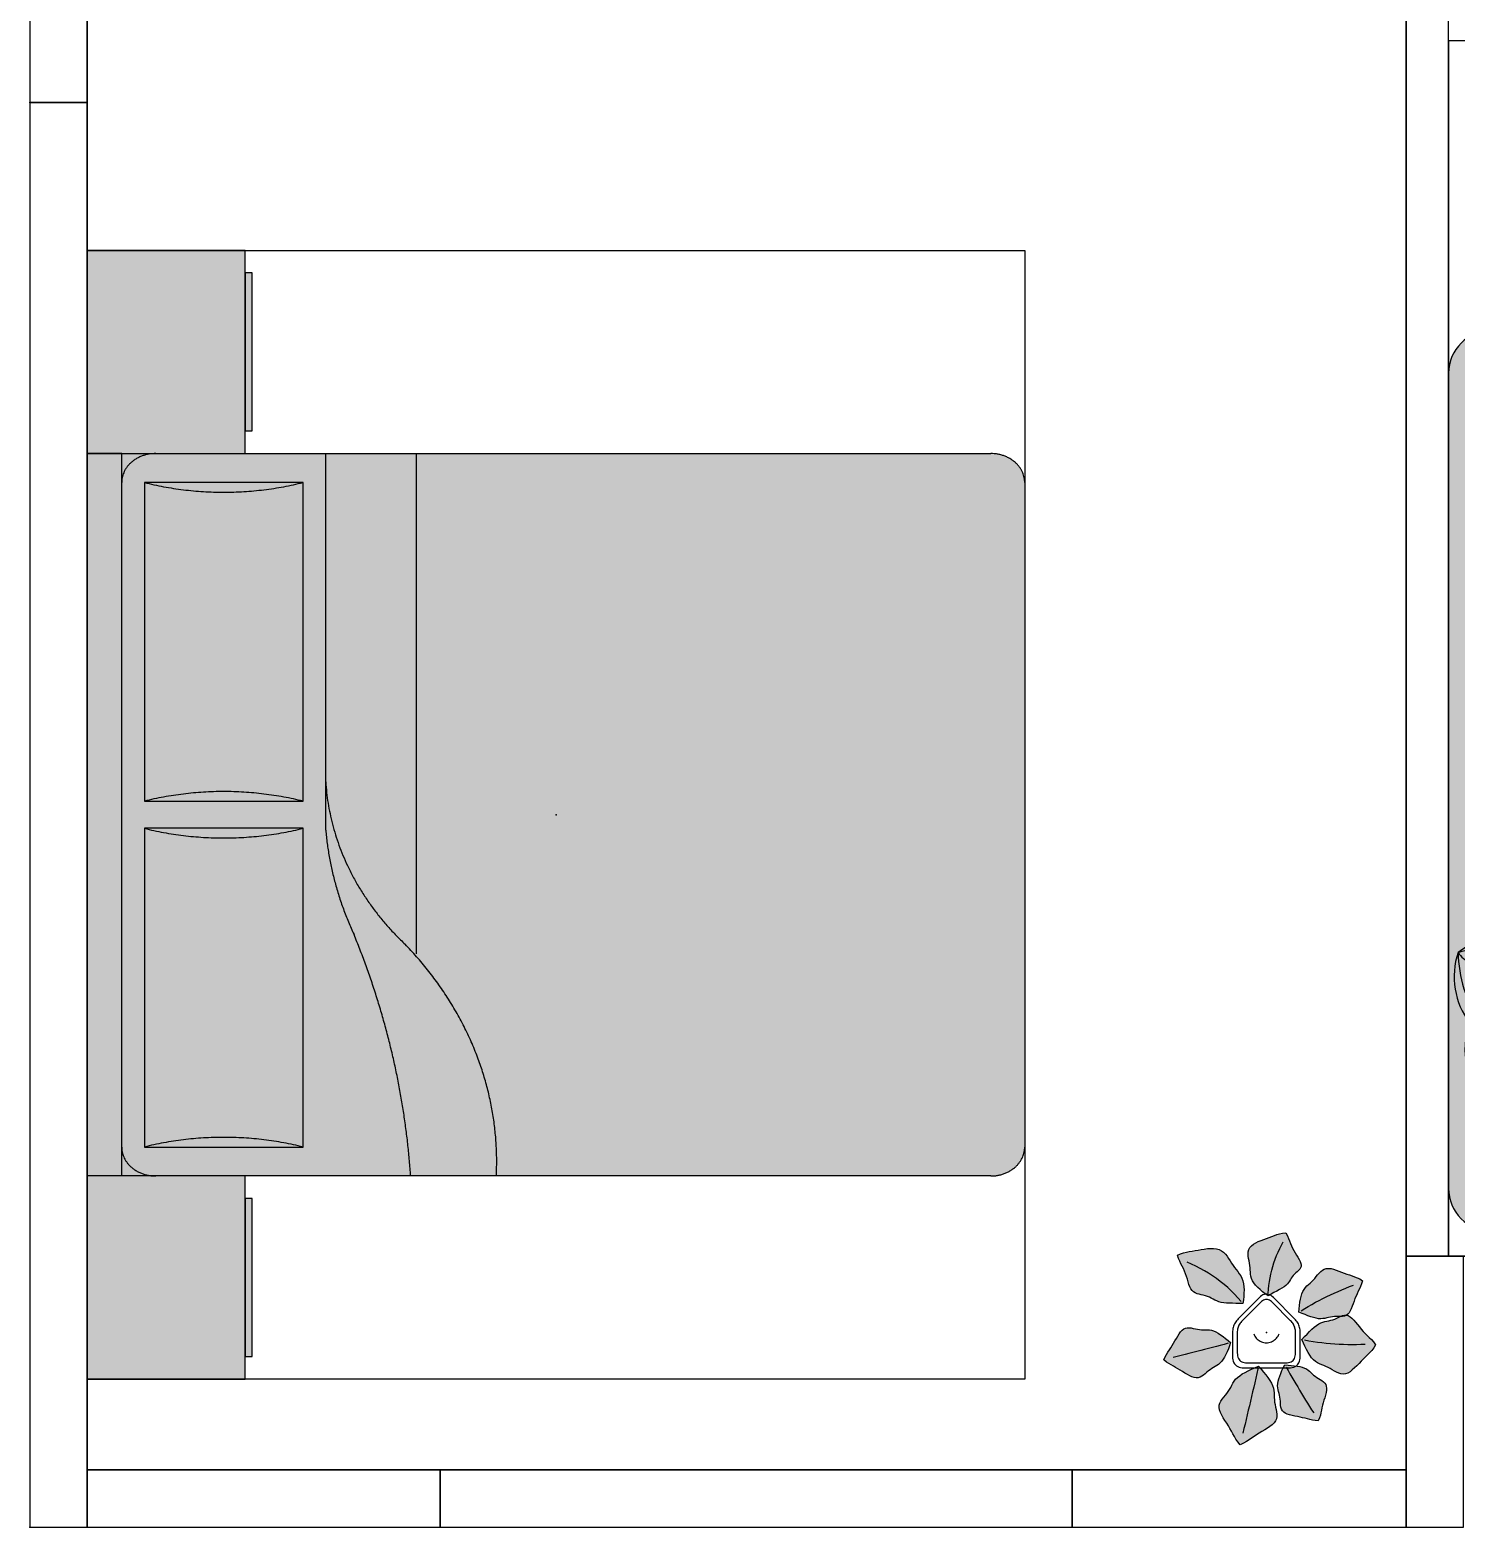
# Model space of a CAD drawing. Header units: millimetres. Extents: x 0 to 12300, y -456 to 6493.
# Drawn here: x 0 to 3159, y 0 to 3316 of the extents above; entities that cross this region are included whole.
import ezdxf

# ---------------------------------------------------------------- set-up
doc = ezdxf.new("R2010")
doc.units = ezdxf.units.MM
for name, color, linetype, true_color in [('EH-PLANT-FILL', 9, 'Continuous', 0xa6e6bd), ('EH-PLANT-LEAVES', 103, 'Continuous', 0x4dcc7a), ('EH-PLANT-POT', 118, 'Continuous', 0x003b2b), ('EH-PLANT-STEMS', 37, 'Continuous', 0x8c5e36), ('Furniture', 37, 'Continuous', 0x75664f), ('FurnitureRefRec', 254, 'Continuous', 0xd5d5d5), ('PT Top Left', 52, 'Continuous', 0xcdcd00), ('PT Top Left Furniture', 211, 'Continuous', 0xff7fff), ('PT Top Right Furniture', 200, 'Continuous', 0xbf3fff), ('Walls', 1, 'Continuous', 0xff0000)]:
    doc.layers.add(name, color=color, linetype=linetype, true_color=true_color)
for name, color, linetype in [('Furniture Stretch', 7, 'Continuous'), ('Rooms$Bed Room', 7, 'Continuous'), ('Rooms$Living Room', 7, 'Continuous'), ('Windows', 7, 'Continuous')]:
    doc.layers.add(name, color=color, linetype=linetype)

# ---------------------------------------------------------------- blocks, each defined once
blk = doc.blocks.new('EH_PLANT_BROADLEAF')
at = {"layer": 'EH-PLANT-FILL'}
for points in [[(3.559, 81.43), (-2.852, 85.895), (-8.628, 90.481), (-14.147, 95.199), (-19.286, 100.028), (-23.863, 104.935), (-27.715, 109.88), (-30.737, 114.822), (-32.915, 119.729), (-34.326, 124.584), (-35.134, 129.388), (-35.556, 134.16), (-35.826, 138.934), (-36.152, 143.752), (-36.675, 148.65), (-37.448, 153.65), (-38.413, 158.75), (-39.418, 163.918), (-40.236, 169.093), (-40.602, 174.192), (-40.256, 179.117), (-38.989, 183.773), (-36.674, 188.079), (-33.287, 191.987), (-28.912, 195.48), (-23.72, 198.584), (-17.945, 201.356), (-11.842, 203.875), (-5.647, 206.227), (0.463, 208.485), (6.388, 210.697), (12.124, 212.874), (17.75, 214.986), (23.41, 216.964), (29.297, 218.706), (35.644, 220.077), (43.057, 220.72), (46.606, 214.229), (49.179, 208.418), (51.384, 202.932), (53.453, 197.636), (55.578, 192.429), (57.907, 187.244), (60.518, 182.052), (63.406, 176.865), (66.474, 171.731), (69.543, 166.726), (72.38, 161.936), (74.729, 157.442), (76.357, 153.302), (77.093, 149.542), (76.854, 146.149), (75.663, 143.074), (73.649, 140.237), (71.021, 137.545), (68.039, 134.902), (64.968, 132.225), (62.036, 129.454), (59.397, 126.559), (57.105, 123.54), (55.111, 120.419), (53.272, 117.234), (51.382, 114.027), (49.206, 110.835), (46.527, 107.677), (43.183, 104.556), (39.095, 101.456), (34.28, 98.346), (28.84, 95.186), (22.94, 91.938), (16.761, 88.571), (10.427, 85.064)], [(-52.359, 64.514), (-60.185, 64.508), (-67.566, 64.673), (-74.767, 64.799), (-81.712, 64.964), (-88.285, 65.292), (-94.389, 65.901), (-99.973, 66.877), (-105.042, 68.253), (-109.664, 69.999), (-113.955, 72.027), (-118.06, 74.202), (-122.129, 76.373), (-126.288, 78.395), (-130.616, 80.161), (-135.136, 81.628), (-139.808, 82.825), (-144.538, 83.86), (-149.195, 84.899), (-153.635, 86.15), (-157.727, 87.825), (-161.375, 90.108), (-164.534, 93.129), (-167.215, 96.937), (-169.489, 101.497), (-171.464, 106.697), (-173.276, 112.364), (-175.062, 118.3), (-176.94, 124.312), (-178.994, 130.247), (-181.265, 136.014), (-183.751, 141.601), (-186.409, 147.073), (-189.175, 152.56), (-191.97, 158.24), (-194.706, 164.341), (-197.158, 171.457), (-190.294, 174.667), (-183.767, 176.736), (-177.356, 178.257), (-170.973, 179.46), (-164.542, 180.524), (-157.999, 181.578), (-151.305, 182.69), (-144.459, 183.847), (-137.502, 184.961), (-130.52, 185.878), (-123.635, 186.406), (-116.983, 186.349), (-110.703, 185.535), (-104.905, 183.852), (-99.66, 181.267), (-94.981, 177.83), (-90.826, 173.671), (-87.099, 168.976), (-83.671, 163.958), (-80.4, 158.826), (-77.155, 153.748), (-73.846, 148.831), (-70.433, 144.108), (-66.939, 139.534), (-63.446, 135.006), (-60.083, 130.38), (-56.998, 125.504), (-54.339, 120.246), (-52.225, 114.52), (-50.722, 108.297), (-49.839, 101.61), (-49.525, 94.547), (-49.684, 87.228), (-50.204, 79.777), (-51.006, 72.276)], [(71.916, 45.285), (72.367, 52.869), (73.169, 60.012), (74.132, 67.012), (75.31, 73.77), (76.784, 80.137), (78.627, 85.976), (80.877, 91.196), (83.533, 95.775), (86.548, 99.771), (89.842, 103.309), (93.308, 106.564), (96.839, 109.729), (100.339, 112.976), (103.747, 116.43), (107.044, 120.137), (110.256, 124.055), (113.452, 128.056), (116.73, 131.945), (120.201, 135.488), (123.971, 138.452), (128.121, 140.64), (132.696, 141.923), (137.696, 142.261), (143.076, 141.71), (148.76, 140.406), (154.644, 138.547), (160.623, 136.356), (166.6, 134.043), (172.506, 131.773), (178.303, 129.637), (183.991, 127.646), (189.603, 125.724), (195.196, 123.731), (200.844, 121.478), (206.632, 118.727), (212.783, 114.859), (210.755, 107.902), (208.381, 102.016), (205.885, 96.583), (203.352, 91.365), (200.856, 86.172), (198.454, 80.864), (196.18, 75.368), (194.033, 69.691), (191.977, 63.927), (189.942, 58.241), (187.832, 52.841), (185.541, 47.953), (182.967, 43.772), (180.033, 40.436), (176.695, 38.002), (172.952, 36.427), (168.851, 35.585), (164.473, 35.279), (159.922, 35.274), (155.312, 35.338), (150.739, 35.275), (146.274, 34.957), (141.943, 34.344), (137.727, 33.481), (133.563, 32.492), (129.359, 31.551), (125.006, 30.851), (120.399, 30.565), (115.456, 30.82), (110.131, 31.674), (104.423, 33.104), (98.372, 35.02), (92.049, 37.286), (85.536, 39.751), (78.888, 42.318)], [(78.645, -15.209), (84.418, -9.01), (89.999, -3.375), (95.468, 2.097), (100.808, 7.276), (105.995, 11.968), (111.012, 15.995), (115.855, 19.242), (120.538, 21.687), (125.087, 23.409), (129.537, 24.58), (133.927, 25.43), (138.292, 26.212), (142.658, 27.152), (147.038, 28.409), (151.431, 30.041), (155.825, 31.992), (160.203, 34.096), (164.542, 36.1), (168.825, 37.709), (173.041, 38.624), (177.192, 38.602), (181.286, 37.485), (185.344, 35.23), (189.391, 31.915), (193.452, 27.721), (197.55, 22.903), (201.703, 17.746), (205.919, 12.516), (210.201, 7.419), (214.547, 2.571), (218.953, -2.019), (223.415, -6.444), (227.934, -10.879), (232.517, -15.559), (237.179, -20.774), (241.961, -27.281), (237.632, -34.126), (233.181, -39.621), (228.649, -44.524), (224.052, -49.124), (219.397, -53.657), (214.685, -58.297), (209.914, -63.136), (205.079, -68.167), (200.178, -73.273), (195.215, -78.249), (190.198, -82.827), (185.147, -86.724), (180.083, -89.684), (175.032, -91.526), (170.021, -92.173), (165.069, -91.668), (160.187, -90.166), (155.375, -87.915), (150.624, -85.209), (145.915, -82.347), (141.229, -79.58), (136.546, -77.074), (131.856, -74.886), (127.158, -72.957), (122.466, -71.129), (117.805, -69.176), (113.212, -66.845), (108.725, -63.904), (104.379, -60.184), (100.203, -55.604), (96.209, -50.188), (92.393, -44.05), (88.741, -37.367), (85.227, -30.334), (81.835, -23.081)], [(-79.275, -22.154), (-81.698, -29.266), (-84.277, -35.862), (-86.916, -42.282), (-89.644, -48.418), (-92.505, -54.106), (-95.539, -59.198), (-98.769, -63.599), (-102.197, -67.29), (-105.803, -70.343), (-109.546, -72.9), (-113.372, -75.158), (-117.223, -77.331), (-121.049, -79.61), (-124.813, -82.129), (-128.505, -84.936), (-132.137, -87.983), (-135.748, -91.132), (-139.391, -94.17), (-143.132, -96.847), (-147.033, -98.915), (-151.145, -100.168), (-155.5, -100.473), (-160.103, -99.797), (-164.936, -98.202), (-169.956, -95.841), (-175.107, -92.929), (-180.329, -89.704), (-185.564, -86.389), (-190.769, -83.158), (-195.92, -80.108), (-201.017, -77.245), (-206.078, -74.491), (-211.142, -71.698), (-216.255, -68.668), (-221.476, -65.156), (-226.958, -60.521), (-224.199, -53.898), (-221.181, -48.388), (-218.057, -43.354), (-214.886, -38.547), (-211.715, -33.771), (-208.581, -28.878), (-205.503, -23.79), (-202.481, -18.513), (-199.492, -13.144), (-196.49, -7.856), (-193.421, -2.873), (-190.223, 1.566), (-186.838, 5.248), (-183.227, 8.019), (-179.37, 9.817), (-175.272, 10.675), (-170.965, 10.727), (-166.5, 10.177), (-161.939, 9.275), (-157.347, 8.27), (-152.78, 7.375), (-148.274, 6.728), (-143.843, 6.377), (-139.475, 6.275), (-135.135, 6.286), (-130.772, 6.22), (-126.328, 5.864), (-121.75, 5.02), (-116.996, 3.545), (-112.045, 1.37), (-106.901, -1.489), (-101.587, -4.936), (-96.141, -8.823), (-90.609, -12.985), (-85.019, -17.316)], [(-17.31, -74.63), (-11.505, -81.067), (-6.299, -87.368), (-1.296, -93.624), (3.377, -99.804), (7.534, -105.867), (11, -111.77), (13.668, -117.489), (15.518, -123.018), (16.63, -128.375), (17.173, -133.601), (17.374, -138.747), (17.479, -143.871), (17.71, -149.025), (18.221, -154.245), (19.067, -159.544), (20.194, -164.909), (21.44, -170.304), (22.561, -175.669), (23.269, -180.939), (23.278, -186.044), (22.351, -190.93), (20.337, -195.559), (17.196, -199.923), (13.004, -204.037), (7.936, -207.945), (2.24, -211.702), (-3.809, -215.375), (-9.955, -219.023), (-15.997, -222.694), (-21.826, -226.414), (-27.433, -230.185), (-32.907, -233.985), (-38.421, -237.776), (-44.199, -241.502), (-50.525, -245.096), (-58.131, -248.384), (-63.444, -242.025), (-67.477, -235.972), (-70.964, -230.051), (-74.188, -224.193), (-77.375, -218.346), (-80.695, -212.468), (-84.239, -206.539), (-87.998, -200.561), (-91.862, -194.559), (-95.631, -188.581), (-99.048, -182.689), (-101.838, -176.945), (-103.754, -171.409), (-104.621, -166.121), (-104.361, -161.098), (-103.017, -156.332), (-100.738, -151.785), (-97.761, -147.401), (-94.373, -143.114), (-90.861, -138.854), (-87.47, -134.566), (-84.361, -130.211), (-81.589, -125.776), (-79.099, -121.275), (-76.735, -116.744), (-74.278, -112.234), (-71.48, -107.804), (-68.113, -103.505), (-64.011, -99.377), (-59.093, -95.439), (-53.377, -91.685), (-46.973, -88.09), (-40.053, -84.612), (-32.805, -81.209), (-25.356, -77.851)], [(40.68, -71.469), (47.978, -71.916), (54.814, -72.609), (61.493, -73.376), (67.919, -74.274), (73.948, -75.387), (79.45, -76.792), (84.341, -78.54), (88.61, -80.641), (92.317, -83.064), (95.594, -85.733), (98.613, -88.55), (101.562, -91.404), (104.611, -94.196), (107.876, -96.857), (111.399, -99.36), (115.137, -101.729), (118.968, -104.036), (122.706, -106.394), (126.134, -108.932), (129.036, -111.783), (131.234, -115.057), (132.616, -118.827), (133.152, -123.113), (132.903, -127.885), (132.001, -133.064), (130.636, -138.538), (129.015, -144.182), (127.331, -149.877), (125.736, -155.531), (124.311, -161.091), (123.063, -166.554), (121.923, -171.96), (120.765, -177.39), (119.417, -182.95), (117.67, -188.774), (114.977, -195.209), (108.005, -194.862), (101.988, -193.898), (96.38, -192.664), (90.969, -191.296), (85.585, -189.898), (80.101, -188.552), (74.45, -187.298), (68.636, -186.131), (62.742, -185.001), (56.92, -183.815), (51.362, -182.453), (46.277, -180.791), (41.852, -178.717), (38.221, -176.151), (35.445, -173.064), (33.493, -169.477), (32.254, -165.46), (31.55, -161.126), (31.165, -156.606), (30.881, -152.03), (30.513, -147.512), (29.938, -143.121), (29.113, -138.884), (28.082, -134.773), (26.96, -130.718), (25.916, -126.621), (25.138, -122.372), (24.8, -117.87), (25.032, -113.043), (25.895, -107.857), (27.377, -102.323), (29.396, -96.491), (31.82, -90.44), (34.506, -84.253), (37.358, -77.987)]]:
    blk.add_hatch(color=256, dxfattribs=at).paths.add_polyline_path(points, flags=0)
at = {"layer": 'EH-PLANT-LEAVES', "color": 103, "true_color": 0x4dcc7a}
for points in [[(3.559, 81.43), (-2.852, 85.895), (-8.628, 90.481), (-14.147, 95.199), (-19.286, 100.028), (-23.863, 104.935), (-27.715, 109.88), (-30.737, 114.822), (-32.915, 119.729), (-34.326, 124.584), (-35.134, 129.388), (-35.556, 134.16), (-35.826, 138.934), (-36.152, 143.752), (-36.675, 148.65), (-37.448, 153.65), (-38.413, 158.75), (-39.418, 163.918), (-40.236, 169.093), (-40.602, 174.192), (-40.256, 179.117), (-38.989, 183.773), (-36.674, 188.079), (-33.287, 191.987), (-28.912, 195.48), (-23.72, 198.584), (-17.945, 201.356), (-11.842, 203.875), (-5.647, 206.227), (0.463, 208.485), (6.388, 210.697), (12.124, 212.874), (17.75, 214.986), (23.41, 216.964), (29.297, 218.706), (35.644, 220.077), (43.057, 220.72), (46.606, 214.229), (49.179, 208.418), (51.384, 202.932), (53.453, 197.636), (55.578, 192.429), (57.907, 187.244), (60.518, 182.052), (63.406, 176.865), (66.474, 171.731), (69.543, 166.726), (72.38, 161.936), (74.729, 157.442), (76.357, 153.302), (77.093, 149.542), (76.854, 146.149), (75.663, 143.074), (73.649, 140.237), (71.021, 137.545), (68.039, 134.902), (64.968, 132.225), (62.036, 129.454), (59.397, 126.559), (57.105, 123.54), (55.111, 120.419), (53.272, 117.234), (51.382, 114.027), (49.206, 110.835), (46.527, 107.677), (43.183, 104.556), (39.095, 101.456), (34.28, 98.346), (28.84, 95.186), (22.94, 91.938), (16.761, 88.571), (10.427, 85.064)], [(-52.359, 64.514), (-60.185, 64.508), (-67.566, 64.673), (-74.767, 64.799), (-81.712, 64.964), (-88.285, 65.292), (-94.389, 65.901), (-99.973, 66.877), (-105.042, 68.253), (-109.664, 69.999), (-113.955, 72.027), (-118.06, 74.202), (-122.129, 76.373), (-126.288, 78.395), (-130.616, 80.161), (-135.136, 81.628), (-139.808, 82.825), (-144.538, 83.86), (-149.195, 84.899), (-153.635, 86.15), (-157.727, 87.825), (-161.375, 90.108), (-164.534, 93.129), (-167.215, 96.937), (-169.489, 101.497), (-171.464, 106.697), (-173.276, 112.364), (-175.062, 118.3), (-176.94, 124.312), (-178.994, 130.247), (-181.265, 136.014), (-183.751, 141.601), (-186.409, 147.073), (-189.175, 152.56), (-191.97, 158.24), (-194.706, 164.341), (-197.158, 171.457), (-190.294, 174.667), (-183.767, 176.736), (-177.356, 178.257), (-170.973, 179.46), (-164.542, 180.524), (-157.999, 181.578), (-151.305, 182.69), (-144.459, 183.847), (-137.502, 184.961), (-130.52, 185.878), (-123.635, 186.406), (-116.983, 186.349), (-110.703, 185.535), (-104.905, 183.852), (-99.66, 181.267), (-94.981, 177.83), (-90.826, 173.671), (-87.099, 168.976), (-83.671, 163.958), (-80.4, 158.826), (-77.155, 153.748), (-73.846, 148.831), (-70.433, 144.108), (-66.939, 139.534), (-63.446, 135.006), (-60.083, 130.38), (-56.998, 125.504), (-54.339, 120.246), (-52.225, 114.52), (-50.722, 108.297), (-49.839, 101.61), (-49.525, 94.547), (-49.684, 87.228), (-50.204, 79.777), (-51.006, 72.276)], [(71.916, 45.285), (72.367, 52.869), (73.169, 60.012), (74.132, 67.012), (75.31, 73.77), (76.784, 80.137), (78.627, 85.976), (80.877, 91.196), (83.533, 95.775), (86.548, 99.771), (89.842, 103.309), (93.308, 106.564), (96.839, 109.729), (100.339, 112.976), (103.747, 116.43), (107.044, 120.137), (110.256, 124.055), (113.452, 128.056), (116.73, 131.945), (120.201, 135.488), (123.971, 138.452), (128.121, 140.64), (132.696, 141.923), (137.696, 142.261), (143.076, 141.71), (148.76, 140.406), (154.644, 138.547), (160.623, 136.356), (166.6, 134.043), (172.506, 131.773), (178.303, 129.637), (183.991, 127.646), (189.603, 125.724), (195.196, 123.731), (200.844, 121.478), (206.632, 118.727), (212.783, 114.859), (210.755, 107.902), (208.381, 102.016), (205.885, 96.583), (203.352, 91.365), (200.856, 86.172), (198.454, 80.864), (196.18, 75.368), (194.033, 69.691), (191.977, 63.927), (189.942, 58.241), (187.832, 52.841), (185.541, 47.953), (182.967, 43.772), (180.033, 40.436), (176.695, 38.002), (172.952, 36.427), (168.851, 35.585), (164.473, 35.279), (159.922, 35.274), (155.312, 35.338), (150.739, 35.275), (146.274, 34.957), (141.943, 34.344), (137.727, 33.481), (133.563, 32.492), (129.359, 31.551), (125.006, 30.851), (120.399, 30.565), (115.456, 30.82), (110.131, 31.674), (104.423, 33.104), (98.372, 35.02), (92.049, 37.286), (85.536, 39.751), (78.888, 42.318)], [(78.645, -15.209), (84.418, -9.01), (89.999, -3.375), (95.468, 2.097), (100.808, 7.276), (105.995, 11.968), (111.012, 15.995), (115.855, 19.242), (120.538, 21.687), (125.087, 23.409), (129.537, 24.58), (133.927, 25.43), (138.292, 26.212), (142.658, 27.152), (147.038, 28.409), (151.431, 30.041), (155.825, 31.992), (160.203, 34.096), (164.542, 36.1), (168.825, 37.709), (173.041, 38.624), (177.192, 38.602), (181.286, 37.485), (185.344, 35.23), (189.391, 31.915), (193.452, 27.721), (197.55, 22.903), (201.703, 17.746), (205.919, 12.516), (210.201, 7.419), (214.547, 2.571), (218.953, -2.019), (223.415, -6.444), (227.934, -10.879), (232.517, -15.559), (237.179, -20.774), (241.961, -27.281), (237.632, -34.126), (233.181, -39.621), (228.649, -44.524), (224.052, -49.124), (219.397, -53.657), (214.685, -58.297), (209.914, -63.136), (205.079, -68.167), (200.178, -73.273), (195.215, -78.249), (190.198, -82.827), (185.147, -86.724), (180.083, -89.684), (175.032, -91.526), (170.021, -92.173), (165.069, -91.668), (160.187, -90.166), (155.375, -87.915), (150.624, -85.209), (145.915, -82.347), (141.229, -79.58), (136.546, -77.074), (131.856, -74.886), (127.158, -72.957), (122.466, -71.129), (117.805, -69.176), (113.212, -66.845), (108.725, -63.904), (104.379, -60.184), (100.203, -55.604), (96.209, -50.188), (92.393, -44.05), (88.741, -37.367), (85.227, -30.334), (81.835, -23.081)], [(-79.275, -22.154), (-81.698, -29.266), (-84.277, -35.862), (-86.916, -42.282), (-89.644, -48.418), (-92.505, -54.106), (-95.539, -59.198), (-98.769, -63.599), (-102.197, -67.29), (-105.803, -70.343), (-109.546, -72.9), (-113.372, -75.158), (-117.223, -77.331), (-121.049, -79.61), (-124.813, -82.129), (-128.505, -84.936), (-132.137, -87.983), (-135.748, -91.132), (-139.391, -94.17), (-143.132, -96.847), (-147.033, -98.915), (-151.145, -100.168), (-155.5, -100.473), (-160.103, -99.797), (-164.936, -98.202), (-169.956, -95.841), (-175.107, -92.929), (-180.329, -89.704), (-185.564, -86.389), (-190.769, -83.158), (-195.92, -80.108), (-201.017, -77.245), (-206.078, -74.491), (-211.142, -71.698), (-216.255, -68.668), (-221.476, -65.156), (-226.958, -60.521), (-224.199, -53.898), (-221.181, -48.388), (-218.057, -43.354), (-214.886, -38.547), (-211.715, -33.771), (-208.581, -28.878), (-205.503, -23.79), (-202.481, -18.513), (-199.492, -13.144), (-196.49, -7.856), (-193.421, -2.873), (-190.223, 1.566), (-186.838, 5.248), (-183.227, 8.019), (-179.37, 9.817), (-175.272, 10.675), (-170.965, 10.727), (-166.5, 10.177), (-161.939, 9.275), (-157.347, 8.27), (-152.78, 7.375), (-148.274, 6.728), (-143.843, 6.377), (-139.475, 6.275), (-135.135, 6.286), (-130.772, 6.22), (-126.328, 5.864), (-121.75, 5.02), (-116.996, 3.545), (-112.045, 1.37), (-106.901, -1.489), (-101.587, -4.936), (-96.141, -8.823), (-90.609, -12.985), (-85.019, -17.316)], [(-17.31, -74.63), (-11.505, -81.067), (-6.299, -87.368), (-1.296, -93.624), (3.377, -99.804), (7.534, -105.867), (11, -111.77), (13.668, -117.489), (15.518, -123.018), (16.63, -128.375), (17.173, -133.601), (17.374, -138.747), (17.479, -143.871), (17.71, -149.025), (18.221, -154.245), (19.067, -159.544), (20.194, -164.909), (21.44, -170.304), (22.561, -175.669), (23.269, -180.939), (23.278, -186.044), (22.351, -190.93), (20.337, -195.559), (17.196, -199.923), (13.004, -204.037), (7.936, -207.945), (2.24, -211.702), (-3.809, -215.375), (-9.955, -219.023), (-15.997, -222.694), (-21.826, -226.414), (-27.433, -230.185), (-32.907, -233.985), (-38.421, -237.776), (-44.199, -241.502), (-50.525, -245.096), (-58.131, -248.384), (-63.444, -242.025), (-67.477, -235.972), (-70.964, -230.051), (-74.188, -224.193), (-77.375, -218.346), (-80.695, -212.468), (-84.239, -206.539), (-87.998, -200.561), (-91.862, -194.559), (-95.631, -188.581), (-99.048, -182.689), (-101.838, -176.945), (-103.754, -171.409), (-104.621, -166.121), (-104.361, -161.098), (-103.017, -156.332), (-100.738, -151.785), (-97.761, -147.401), (-94.373, -143.114), (-90.861, -138.854), (-87.47, -134.566), (-84.361, -130.211), (-81.589, -125.776), (-79.099, -121.275), (-76.735, -116.744), (-74.278, -112.234), (-71.48, -107.804), (-68.113, -103.505), (-64.011, -99.377), (-59.093, -95.439), (-53.377, -91.685), (-46.973, -88.09), (-40.053, -84.612), (-32.805, -81.209), (-25.356, -77.851)], [(40.68, -71.469), (47.978, -71.916), (54.814, -72.609), (61.493, -73.376), (67.919, -74.274), (73.948, -75.387), (79.45, -76.792), (84.341, -78.54), (88.61, -80.641), (92.317, -83.064), (95.594, -85.733), (98.613, -88.55), (101.562, -91.404), (104.611, -94.196), (107.876, -96.857), (111.399, -99.36), (115.137, -101.729), (118.968, -104.036), (122.706, -106.394), (126.134, -108.932), (129.036, -111.783), (131.234, -115.057), (132.616, -118.827), (133.152, -123.113), (132.903, -127.885), (132.001, -133.064), (130.636, -138.538), (129.015, -144.182), (127.331, -149.877), (125.736, -155.531), (124.311, -161.091), (123.063, -166.554), (121.923, -171.96), (120.765, -177.39), (119.417, -182.95), (117.67, -188.774), (114.977, -195.209), (108.005, -194.862), (101.988, -193.898), (96.38, -192.664), (90.969, -191.296), (85.585, -189.898), (80.101, -188.552), (74.45, -187.298), (68.636, -186.131), (62.742, -185.001), (56.92, -183.815), (51.362, -182.453), (46.277, -180.791), (41.852, -178.717), (38.221, -176.151), (35.445, -173.064), (33.493, -169.477), (32.254, -165.46), (31.55, -161.126), (31.165, -156.606), (30.881, -152.03), (30.513, -147.512), (29.938, -143.121), (29.113, -138.884), (28.082, -134.773), (26.96, -130.718), (25.916, -126.621), (25.138, -122.372), (24.8, -117.87), (25.032, -113.043), (25.895, -107.857), (27.377, -102.323), (29.396, -96.491), (31.82, -90.44), (34.506, -84.253), (37.358, -77.987)]]:
    blk.add_lwpolyline(points, close=True, dxfattribs=at)
at = {"layer": 'EH-PLANT-POT', "color": 118, "true_color": 0x003b2b}
for points in [[(-75, -52.5), (-74.823, -56.573), (-74.292, -60.292), (-73.406, -63.656), (-72.167, -66.667), (-70.573, -69.323), (-68.625, -71.625), (-66.323, -73.573), (-63.667, -75.167), (-60.656, -76.406), (-57.292, -77.292), (-53.573, -77.823), (-49.5, -78), (49.5, -78), (53.573, -77.823), (57.292, -77.292), (60.656, -76.406), (63.667, -75.167), (66.323, -73.573), (68.625, -71.625), (70.573, -69.323), (72.167, -66.667), (73.406, -63.656), (74.292, -60.292), (74.823, -56.573), (75, -52.5), (75, 0.15), (74.912, 3.089), (74.649, 5.955), (74.211, 8.748), (73.598, 11.469), (72.809, 14.117), (71.845, 16.693), (70.705, 19.196), (69.39, 21.626), (67.9, 23.984), (66.235, 26.269), (64.394, 28.482), (62.378, 30.622), (15.327, 77.673), (12.772, 80.015), (10.218, 81.931), (7.663, 83.421), (5.109, 84.485), (2.554, 85.124), (0, 85.337), (-2.554, 85.124), (-5.109, 84.485), (-7.663, 83.421), (-10.218, 81.931), (-12.772, 80.015), (-15.327, 77.673), (-62.378, 30.622), (-64.394, 28.482), (-66.235, 26.269), (-67.9, 23.984), (-69.39, 21.626), (-70.705, 19.196), (-71.845, 16.693), (-72.809, 14.117), (-73.598, 11.469), (-74.211, 8.748), (-74.649, 5.955), (-74.912, 3.089), (-75, 0.15)], [(-64.5, -45.15), (-64.348, -48.653), (-63.891, -51.851), (-63.129, -54.744), (-62.063, -57.333), (-60.693, -59.618), (-59.017, -61.597), (-57.038, -63.273), (-54.753, -64.643), (-52.164, -65.709), (-49.271, -66.471), (-46.073, -66.928), (-42.57, -67.08), (42.57, -67.08), (46.073, -66.928), (49.271, -66.471), (52.164, -65.709), (54.753, -64.643), (57.038, -63.273), (59.018, -61.597), (60.693, -59.618), (62.063, -57.333), (63.129, -54.744), (63.891, -51.851), (64.348, -48.653), (64.5, -45.15), (64.5, 0.129), (64.425, 2.656), (64.198, 5.121), (63.822, 7.523), (63.294, 9.863), (62.615, 12.141), (61.786, 14.356), (60.806, 16.509), (59.676, 18.599), (58.394, 20.626), (56.962, 22.592), (55.379, 24.494), (53.645, 26.335), (13.181, 66.799), (10.984, 68.813), (8.787, 70.461), (6.59, 71.742), (4.394, 72.657), (2.197, 73.207), (0, 73.39), (-2.197, 73.207), (-4.394, 72.657), (-6.59, 71.742), (-8.787, 70.461), (-10.984, 68.813), (-13.181, 66.799), (-53.645, 26.335), (-55.379, 24.494), (-56.962, 22.592), (-58.394, 20.626), (-59.676, 18.599), (-60.806, 16.509), (-61.786, 14.356), (-62.615, 12.141), (-63.294, 9.863), (-63.822, 7.523), (-64.198, 5.121), (-64.425, 2.656), (-64.5, 0.129)]]:
    blk.add_lwpolyline(points, close=True, dxfattribs=at)
blk.add_lwpolyline([(-28.198, -2.742), (-27.114, -5.339), (-25.791, -7.824), (-24.242, -10.173), (-22.479, -12.367), (-20.518, -14.386), (-18.377, -16.212), (-16.074, -17.83), (-13.63, -19.225), (-11.066, -20.385), (-8.404, -21.299), (-5.668, -21.96), (-2.883, -22.361), (-0.072, -22.5), (2.74, -22.375), (5.527, -21.986), (8.266, -21.339), (10.932, -20.437), (13.502, -19.29), (15.953, -17.907), (18.264, -16.3), (20.414, -14.484), (22.384, -12.474), (24.157, -10.289), (25.718, -7.947), (27.052, -5.469), (28.148, -2.877)], dxfattribs=at)
at = {"layer": 'EH-PLANT-STEMS', "color": 37, "true_color": 0x8c5e36}
for points in [[(3.821, 87.424), (4.471, 95.952), (5.396, 104.455), (6.595, 112.923), (8.068, 121.348), (9.812, 129.721), (11.825, 138.034), (14.107, 146.277), (16.654, 154.442), (19.463, 162.52), (22.532, 170.503), (25.858, 178.383), (29.436, 186.151), (33.264, 193.8), (37.337, 201.32)], [(-56.14, 69.173), (-63.138, 77.201), (-70.414, 84.979), (-77.959, 92.496), (-85.763, 99.744), (-93.818, 106.713), (-102.112, 113.394), (-110.635, 119.78), (-119.378, 125.862), (-128.33, 131.633), (-137.478, 137.087), (-146.813, 142.215), (-156.322, 147.012), (-165.993, 151.472), (-175.816, 155.589)], [(76.993, 48.482), (84.863, 53.281), (92.801, 57.967), (100.805, 62.539), (108.874, 66.995), (117.006, 71.335), (125.199, 75.558), (133.453, 79.663), (141.764, 83.649), (150.132, 87.516), (158.554, 91.262), (167.029, 94.887), (175.555, 98.389), (184.131, 101.77), (192.754, 105.026)], [(-85.053, -23.769), (-93.667, -26.153), (-102.287, -28.514), (-110.913, -30.854), (-119.545, -33.172), (-128.183, -35.467), (-136.826, -37.741), (-145.476, -39.993), (-154.131, -42.222), (-162.792, -44.43), (-171.458, -46.615), (-180.13, -48.778), (-188.807, -50.92), (-197.49, -53.039), (-206.178, -55.136)], [(84.536, -16.348), (94.002, -18.019), (103.494, -19.535), (113.01, -20.897), (122.547, -22.104), (132.102, -23.154), (141.672, -24.049), (151.257, -24.788), (160.851, -25.371), (170.454, -25.797), (180.063, -26.067), (189.675, -26.18), (199.288, -26.137), (208.898, -25.937), (218.504, -25.58)], [(-18.665, -80.475), (-21.031, -90.658), (-23.401, -100.84), (-25.775, -111.021), (-28.154, -121.201), (-30.536, -131.38), (-32.922, -141.558), (-35.312, -151.735), (-37.706, -161.911), (-40.104, -172.087), (-42.507, -182.261), (-44.913, -192.435), (-47.323, -202.607), (-49.738, -212.779), (-52.156, -222.949)], [(43.648, -76.684), (47.854, -84.018), (52.084, -91.338), (56.337, -98.645), (60.614, -105.938), (64.914, -113.217), (69.238, -120.481), (73.586, -127.732), (77.957, -134.969), (82.351, -142.192), (86.769, -149.4), (91.21, -156.595), (95.674, -163.774), (100.161, -170.939), (104.672, -178.09)]]:
    blk.add_lwpolyline(points, dxfattribs=at)
blk = doc.blocks.new('Zithoek')
at = {"layer": 'Furniture'}
blk.add_hatch(color=7, dxfattribs=at).paths.add_polyline_path([(1345.7, -723.3), (1345.6, -726.6), (1345.4, -729.9), (1345.2, -733.1), (1344.8, -736.4), (1344.3, -739.6), (1343.6, -742.8), (1342.9, -746), (1342.1, -749.2), (1341.1, -752.3), (1340.1, -755.4), (1338.9, -758.5), (1337.7, -761.5), (1336.3, -764.5), (1334.8, -767.4), (1333.3, -770.3), (1331.6, -773.1), (1329.8, -775.8), (1328, -778.5), (1326, -781.2), (1324, -783.7), (1321.9, -786.2), (1319.7, -788.6), (1317.4, -791), (1315, -793.2), (1312.5, -795.4), (1310, -797.5), (1307.4, -799.5), (1304.8, -801.4), (1302, -803.2), (1299.3, -804.9), (1296.4, -806.6), (1293.5, -808.1), (1290.6, -809.5), (1290.6, -1182.1), (1290.5, -1185.4), (1290.4, -1188.6), (1290.1, -1191.8), (1289.7, -1195.1), (1289.2, -1198.3), (1288.6, -1201.5), (1287.9, -1204.6), (1287.1, -1207.8), (1286.1, -1210.9), (1285.1, -1213.9), (1284, -1217), (1282.7, -1220), (1281.4, -1222.9), (1279.9, -1225.8), (1278.4, -1228.7), (1276.8, -1231.5), (1275, -1234.2), (1273.2, -1236.9), (1271.3, -1239.5), (1269.3, -1242.1), (1267.2, -1244.6), (1265, -1247), (1262.8, -1249.3), (1260.4, -1251.6), (1258, -1253.7), (1255.5, -1255.8), (1253, -1257.8), (1250.4, -1259.7), (1247.7, -1261.6), (1244.9, -1263.3), (1242.1, -1264.9), (1239.3, -1266.5), (1236.4, -1267.9), (1233.4, -1269.3), (1230.4, -1270.5), (1227.4, -1271.6), (1224.3, -1272.7), (1221.2, -1273.6), (1218.1, -1274.4), (1214.9, -1275.1), (1211.7, -1275.7), (1208.5, -1276.2), (1205.3, -1276.6), (1202.1, -1276.9), (1198.8, -1277.1), (1195.6, -1277.1), (-609.4, -1277.1), (-612.7, -1277.1), (-615.9, -1276.9), (-619.1, -1276.6), (-622.4, -1276.2), (-625.6, -1275.7), (-628.7, -1275.1), (-631.9, -1274.4), (-635, -1273.6), (-638.2, -1272.7), (-641.2, -1271.6), (-644.3, -1270.5), (-647.3, -1269.3), (-650.2, -1267.9), (-653.1, -1266.5), (-656, -1264.9), (-658.8, -1263.3), (-661.5, -1261.6), (-664.2, -1259.7), (-666.8, -1257.8), (-669.4, -1255.8), (-671.9, -1253.7), (-674.3, -1251.6), (-676.6, -1249.3), (-678.8, -1247), (-681, -1244.6), (-683.1, -1242.1), (-685.1, -1239.5), (-687, -1236.9), (-688.9, -1234.2), (-690.6, -1231.5), (-692.2, -1228.7), (-693.8, -1225.8), (-695.2, -1222.9), (-696.6, -1220), (-697.8, -1217), (-698.9, -1213.9), (-700, -1210.9), (-700.9, -1207.8), (-701.7, -1204.6), (-702.4, -1201.5), (-703, -1198.3), (-703.5, -1195.1), (-703.9, -1191.8), (-704.2, -1188.6), (-704.4, -1185.4), (-704.4, -1182.1), (-704.4, -818.3), (-775.7, -818.3), (-775.7, -1158.4), (-1345.7, -1158.4), (-1345.7, -588.4), (-1094.2, -588.4), (-1094.2, -160.9), (-1250.7, -160.9), (-1254, -160.8), (-1257.3, -160.6), (-1260.6, -160.4), (-1263.9, -160), (-1267.2, -159.4), (-1270.4, -158.8), (-1273.7, -158.1), (-1276.9, -157.2), (-1280, -156.2), (-1283.2, -155.1), (-1286.3, -154), (-1289.3, -152.7), (-1292.3, -151.3), (-1295.3, -149.8), (-1298.2, -148.1), (-1301, -146.4), (-1303.8, -144.6), (-1306.5, -142.7), (-1309.2, -140.7), (-1311.7, -138.6), (-1314.2, -136.5), (-1316.7, -134.2), (-1319, -131.9), (-1321.3, -129.4), (-1323.4, -126.9), (-1325.5, -124.4), (-1327.5, -121.7), (-1329.4, -119), (-1331.2, -116.2), (-1332.9, -113.4), (-1334.6, -110.5), (-1336.1, -107.5), (-1337.5, -104.5), (-1338.8, -101.5), (-1339.9, -98.4), (-1341, -95.2), (-1342, -92.1), (-1342.8, -88.9), (-1343.6, -85.6), (-1344.2, -82.4), (-1344.7, -79.1), (-1345.2, -75.8), (-1345.4, -72.5), (-1345.6, -69.2), (-1345.7, -65.9), (-1345.7, 599.1), (-1345.6, 602.4), (-1345.4, 605.6), (-1345.2, 608.8), (-1344.8, 612.1), (-1344.3, 615.3), (-1343.7, 618.5), (-1343, 621.6), (-1342.1, 624.8), (-1341.2, 627.9), (-1340.2, 630.9), (-1339, 634), (-1337.8, 637), (-1336.5, 639.9), (-1335, 642.8), (-1333.5, 645.7), (-1331.8, 648.5), (-1330.1, 651.2), (-1328.3, 653.9), (-1326.4, 656.5), (-1324.4, 659.1), (-1322.3, 661.6), (-1320.1, 664), (-1317.8, 666.3), (-1315.5, 668.6), (-1313.1, 670.7), (-1310.6, 672.8), (-1308.1, 674.8), (-1305.5, 676.7), (-1302.8, 678.6), (-1300, 680.3), (-1297.2, 681.9), (-1294.4, 683.5), (-1291.5, 684.9), (-1288.5, 686.3), (-1285.5, 687.5), (-1282.5, 688.6), (-1279.4, 689.7), (-1276.3, 690.6), (-1273.2, 691.4), (-1270, 692.1), (-1266.8, 692.7), (-1263.6, 693.2), (-1260.4, 693.6), (-1257.2, 693.9), (-1253.9, 694.1), (-1250.7, 694.1), (-1094.2, 694.1), (-1094.2, 1182.1), (-1094.2, 1185.4), (-1094, 1188.6), (-1093.7, 1191.8), (-1093.3, 1195.1), (-1092.9, 1198.3), (-1092.2, 1201.5), (-1091.5, 1204.6), (-1090.7, 1207.8), (-1089.8, 1210.9), (-1088.7, 1213.9), (-1087.6, 1217), (-1086.4, 1220), (-1085, 1222.9), (-1083.6, 1225.8), (-1082, 1228.7), (-1080.4, 1231.5), (-1078.7, 1234.2), (-1076.8, 1236.9), (-1074.9, 1239.5), (-1072.9, 1242.1), (-1070.8, 1244.6), (-1068.7, 1247), (-1066.4, 1249.3), (-1064.1, 1251.6), (-1061.7, 1253.7), (-1059.2, 1255.8), (-1056.6, 1257.8), (-1054, 1259.7), (-1051.3, 1261.6), (-1048.6, 1263.3), (-1045.8, 1264.9), (-1042.9, 1266.5), (-1040, 1267.9), (-1037.1, 1269.3), (-1034.1, 1270.5), (-1031, 1271.6), (-1028, 1272.7), (-1024.9, 1273.6), (-1021.7, 1274.4), (-1018.6, 1275.1), (-1015.4, 1275.7), (-1012.2, 1276.2), (-1008.9, 1276.6), (-1005.7, 1276.9), (-1002.5, 1277.1), (-999.2, 1277.1), (1250.7, 1277.1), (1253.9, 1277.1), (1257.2, 1276.9), (1260.4, 1276.6), (1263.6, 1276.2), (1266.8, 1275.7), (1270, 1275.1), (1273.2, 1274.4), (1276.3, 1273.6), (1279.4, 1272.7), (1282.5, 1271.6), (1285.5, 1270.5), (1288.5, 1269.3), (1291.5, 1267.9), (1294.4, 1266.5), (1297.2, 1264.9), (1300, 1263.3), (1302.8, 1261.6), (1305.5, 1259.7), (1308.1, 1257.8), (1310.6, 1255.8), (1313.1, 1253.7), (1315.5, 1251.6), (1317.8, 1249.3), (1320.1, 1247), (1322.3, 1244.6), (1324.4, 1242.1), (1326.4, 1239.5), (1328.3, 1236.9), (1330.1, 1234.2), (1331.8, 1231.5), (1333.5, 1228.7), (1335, 1225.8), (1336.5, 1222.9), (1337.8, 1220), (1339, 1217), (1340.2, 1213.9), (1341.2, 1210.9), (1342.1, 1207.8), (1343, 1204.6), (1343.7, 1201.5), (1344.3, 1198.3), (1344.8, 1195.1), (1345.2, 1191.8), (1345.4, 1188.6), (1345.6, 1185.4), (1345.7, 1182.1)], flags=0)
at = {"layer": 'Furniture', "color": 37, "true_color": 0x766750}
for p, q in [((-1250.7, 694.1), (-680.7, 694.1)), ((-775.7, 599.1), (-775.7, 646.6)), ((-1345.7, -65.9), (-1345.7, 599.1)), ((-585.7, 599.1), (-585.7, -65.9)), ((-1203.2, 532.6), (-1203.2, 0.6)), ((-1130.5, 551.6), (-1184.2, 551.6)), ((-1174.7, 551.6), (-1184.2, 551.6)), ((-1155.7, 515.4), (-1155.7, 532.6)), ((-823.2, 551.6), (-977.3, 551.6)), ((-1155.7, 427.4), (-1155.7, 515.4)), ((-1203.2, 372.7), (-1203.2, 0.6)), ((-1155.7, 0.6), (-1155.7, 233.6)), ((-1184.2, -18.4), (-823.2, -18.4)), ((-1184.2, -18.4), (-1174.7, -18.4)), ((-775.7, -65.9), (-775.7, -113.4)), ((-680.7, -160.9), (-1250.7, -160.9)), ((-39.4, -517.1), (-609.4, -517.1)), ((530.6, -517.1), (55.6, -517.1)), ((1195.6, -517.1), (625.6, -517.1)), ((-1345.7, -588.4), (-775.7, -588.4)), ((-1345.7, -1158.4), (-1345.7, -588.4)), ((-775.7, -588.4), (-775.7, -1158.4)), ((8.1, -1063.4), (8.1, -564.6)), ((578.1, -1063.4), (578.1, -564.6)), ((-704.4, -612.1), (-704.4, -1182.1)), ((1290.6, -1182.1), (1290.6, -612.1)), ((-1060.7, -640.6), (-1060.7, -1106.1)), ((-609.4, -707.1), (-656.9, -707.1)), ((1243.1, -707.1), (1195.6, -707.1)), ((-561.9, -762.7), (-561.9, -754.6)), ((1148.1, -754.6), (1148.1, -794.1)), ((-704.4, -818.3), (-775.7, -818.3)), ((-1293.4, -873.4), (-827.9, -873.4)), ((1148.1, -1023), (1148.1, -1115.6)), ((-10.9, -1087.1), (-409.5, -1087.1)), ((559.1, -1087.1), (27.1, -1087.1)), ((597.1, -1087.1), (655.2, -1087.1)), ((1000.7, -1087.1), (1129.1, -1087.1)), ((-561.9, -1115.6), (-561.9, -1113.2)), ((8.1, -1115.6), (8.1, -1106.1)), ((578.1, -1115.6), (578.1, -1106.1)), ((-775.7, -1158.4), (-1345.7, -1158.4)), ((645.4, -1134.6), (-542.9, -1134.6)), ((1129.1, -1134.6), (1011.8, -1134.6)), ((-609.4, -1277.1), (1195.6, -1277.1))]:
    blk.add_line(p, q, dxfattribs=at)
for points in [[(1250.7, 1277.1), (-999.2, 1277.1)], [(-1094.2, 1182.1), (-1094.2, 694.1)], [(1345.7, 1182.1), (1345.7, -723.3)], [(-1094.2, -160.9), (-1094.2, -588.4)]]:
    blk.add_lwpolyline(points, dxfattribs=at)
for radius in [133, 66.5]:
    blk.add_circle((-1060.7, -873.4), radius, dxfattribs=at)
for centre, radius, start, end in [((-999.2, 1182.1), 95, 90, 180), ((1250.7, 1182.1), 95, 0, 90), ((-609.4, -612.1), 95, 90, 180), ((-39.4, -564.6), 47.5, 0, 90), ((55.6, -564.6), 47.5, 90, 180), ((530.6, -564.6), 47.5, 0, 90), ((625.6, -564.6), 47.5, 90, 180), ((1195.6, -612.1), 95, 0, 90), ((-656.9, -754.6), 47.5, 90, 180), ((-609.4, -754.6), 47.5, 0, 90), ((-401.4, -863.1), 153.6, 108.0508, 135.766), ((-563.8, -955.1), 264.2, 331.9664, 64.2603), ((1195.6, -754.6), 47.5, 90, 180), ((1243.1, -754.6), 47.5, 0, 90), ((-520.7, -879.5), 123.9, 70.3133, 138.4389), ((1003.6, -1015.3), 264.2, 46.291, 138.5849), ((-464.4, -860.3), 161.8, 157.0785, 225.2739), ((-405.2, -823.6), 209.9, 172.8047, 220.977), ((1032.7, -831), 153.6, 334.7852, 2.5004), ((912.7, -832.8), 107.5, 184.1176, 221.7157), ((956.1, -976.5), 143.2, 140.0731, 218.6131), ((1059.2, -948.5), 123.9, 332.1123, 40.2379), ((-293.2, -1027.7), 278.5, 166.1945, 199.8085), ((832.4, -1205.5), 264.2, 93.2942, 138.5849), ((-425, -1015.7), 168.1, 163.184, 219.2301), ((840.6, -787.4), 278.5, 270.7427, 304.3568), ((1057.4, -889), 161.8, 245.2773, 313.4728), ((1071, -820.7), 209.9, 249.5742, 297.7466), ((-510.8, -985.9), 143.2, 251.9381, 330.4781), ((741.5, -1023), 107.5, 184.1176, 221.7157), ((898.1, -906.7), 168.1, 251.3211, 307.3673), ((888, -1138.6), 123.9, 332.1123, 40.2379), ((-361, -976.1), 107.5, 248.8355, 286.4337), ((-15.7, -1063.4), 23.8, 270, 0), ((-10.9, -1106.1), 19, 0, 90), ((31.8, -1063.4), 23.8, 180, 270), ((27.1, -1106.1), 19, 90, 180), ((554.3, -1063.4), 23.8, 270, 0), ((559.1, -1106.1), 19, 0, 90), ((601.8, -1063.4), 23.8, 180, 270), ((597.1, -1106.1), 19, 90, 180), ((784.9, -1166.7), 143.2, 140.0731, 218.6131), ((1124.3, -1063.4), 23.8, 270, 0), ((1129.1, -1106.1), 19, 0, 90), ((-542.9, -1115.6), 19, 180, 270), ((-10.9, -1115.6), 19, 270, 0), ((27.1, -1115.6), 19, 180, 270), ((559.1, -1115.6), 19, 270, 0), ((597.1, -1115.6), 19, 180, 270), ((1129.1, -1115.6), 19, 270, 0), ((-609.4, -1182.1), 95, 180, 270), ((1195.6, -1182.1), 95, 270, 0), ((669.4, -977.6), 278.5, 270.7427, 304.3568), ((886.2, -1079.2), 161.8, 245.2773, 313.4728), ((899.8, -1010.8), 209.9, 249.5742, 297.7466), ((726.9, -1096.8), 168.1, 251.3211, 307.3673)]:
    blk.add_arc(centre, radius, start, end, dxfattribs=at)
at = {"layer": 'Furniture', "color": 37, "true_color": 0x766750, "extrusion": (0, 0, -1)}
for centre, radius, start, end in [((1250.7, 599.1), 95, 360, 90), ((823.2, 646.6), 47.5, 90, 180), ((680.7, 599.1), 95, 90, 180), ((1073.2, 445.3), 143.2, 77.1016, 155.6416), ((823.2, 599.1), 47.5, 180, 270), ((985.1, 467.3), 168.1, 348.3474, 44.3936), ((852.7, 467.3), 278.5, 351.3579, 24.972), ((1184.2, 532.6), 19, 360, 90), ((1174.7, 532.6), 19, 90, 180), ((924.9, 422.1), 107.5, 73.999, 111.5971), ((1128.8, 419.4), 264.2, 157.1298, 249.4237), ((1038.3, 316.1), 161.8, 342.2419, 50.4374), ((982.6, 274.2), 209.9, 357.9681, 46.1405), ((1092.7, 340.2), 123.9, 255.4768, 323.6024), ((975.3, 313.2), 153.6, 293.2143, 320.9295), ((1184.2, 0.6), 19, 270, 360), ((1174.7, 0.6), 19, 180, 270), ((1131.9, 5.4), 23.8, 270, 360), ((823.2, -65.9), 47.5, 90, 180), ((1250.7, -65.9), 95, 270, 360), ((680.7, -65.9), 95, 180, 270), ((823.2, -113.4), 47.5, 180, 270), ((-1250.7, -723.3), 95, 180, 245.1581)]:
    blk.add_arc(centre, radius, start, end, dxfattribs=at)
at = {"layer": 'Furniture', "color": 37, "true_color": 0x766750}
blk.add_rational_spline([(874, 266.6), (874, -65.9), (304, -65.9), (-266, -65.9), (-266, 266.6), (-266, 599.1), (304, 599.1), (874, 599.1), (874, 266.6)], [1, 0.707106781187, 1, 0.707106781187, 1, 0.707106781187, 1, 0.707106781187, 1], degree=2, knots=[0, 0, 0, 1.570796, 1.570796, 3.141593, 3.141593, 4.712389, 4.712389, 6.283185, 6.283185, 6.283185], dxfattribs=at)
for points, knots in [([(-906.8, 465.5), (-895.1, 458.6), (-870.9, 444.2), (-869.2, 403.8), (-884.3, 373.4), (-880, 353.4), (-877.4, 341.9)], [0, 0, 0, 0, 40.693045, 84.295306, 110.685693, 146.343831, 146.343831, 146.343831, 146.343831]), ([(-917.3, 426.1), (-907.7, 420.9), (-892.7, 412.9), (-893, 383.8), (-896.8, 357.5), (-882.1, 345.7), (-877.4, 341.9)], [0, 0, 0, 0, 30.809732, 48.502105, 87.157784, 105.377287, 105.377287, 105.377287, 105.377287]), ([(-1189.7, 263.2), (-1184.6, 266.4), (-1175.8, 272), (-1156.5, 274.9), (-1135.2, 257.1), (-1126.3, 273.9), (-1122.3, 281.4)], [0, 0, 0, 0, 18.679826, 32.574583, 60.178415, 82.503424, 82.503424, 82.503424, 82.503424]), ([(-1189.7, 263.2), (-1169.7, 248.2), (-1139.2, 225.1), (-1100.7, 259.9), (-1075.5, 258.6), (-1062, 257.9)], [0, 0, 0, 0, 66.865751, 102.548873, 144.002226, 144.002226, 144.002226, 144.002226]), ([(1125.7, -824.4), (1123.3, -811), (1118.5, -783.2), (1081.4, -767.2), (1047.5, -770.6), (1030.4, -759.4), (1020.6, -753)], [0, 0, 0, 0, 40.693045, 84.295306, 110.685693, 146.343831, 146.343831, 146.343831, 146.343831]), ([(1085.1, -820.1), (1083.7, -809.3), (1081.5, -792.4), (1054.2, -782.4), (1028.3, -776.6), (1022.4, -758.7), (1020.6, -753)], [0, 0, 0, 0, 30.809732, 48.502105, 87.157784, 105.377287, 105.377287, 105.377287, 105.377287]), ([(-432.9, -779.9), (-421.3, -777.7), (-399.9, -773.4), (-372.7, -797.8), (-354, -825.7), (-334.4, -840.7), (-325.3, -847.6)], [0, 0, 0, 0, 34.961895, 65.058219, 106.592745, 142.250882, 142.250882, 142.250882, 142.250882]), ([(673, -1256.1), (666, -1232.1), (655.3, -1195.3), (701.6, -1171.7), (709.3, -1147.7), (713.4, -1134.9)], [0, 0, 0, 0, 66.865751, 102.548873, 144.002226, 144.002226, 144.002226, 144.002226]), ([(673, -1256.1), (677.8, -1252.5), (686.2, -1246.2), (695.8, -1229.2), (686.7, -1203), (705.5, -1200.6), (713.9, -1199.5)], [0, 0, 0, 0, 18.679826, 32.574583, 60.178415, 82.503424, 82.503424, 82.503424, 82.503424])]:
    blk.add_open_spline(points, degree=3, knots=knots, dxfattribs=at)
at = {"layer": 'FurnitureRefRec'}
blk.add_lwpolyline([(-1345.7, -1277.1), (1345.7, -1277.1), (1345.7, 1277.1), (-1345.7, 1277.1)], close=True, dxfattribs=at)
at = {"layer": 'PT Top Left Furniture'}
blk.add_point((1345.7, -1277.1), dxfattribs=at)
at = {"layer": 'PT Top Right Furniture'}
blk.add_point((-1345.7, -1277.1), dxfattribs=at)
blk = doc.blocks.new('Bedopstelling Groot')
at = {"layer": 'Furniture'}
for points in [[(-800, 1038.1), (-800, 688.1), (-1250, 688.1), (-1250, 1038.1)], [(-800, -962.8), (-800, -964.5), (-799.9, -966.2), (-799.9, -967.9), (-799.7, -969.6), (-799.6, -971.3), (-799.4, -973), (-799.2, -974.8), (-798.9, -976.5), (-798.6, -978.2), (-798.3, -980), (-797.9, -981.8), (-797.5, -983.5), (-797.1, -985.3), (-796.6, -987), (-796.1, -988.8), (-795.5, -990.5), (-794.9, -992.2), (-794.2, -994), (-793.6, -995.7), (-792.8, -997.4), (-792.1, -999.1), (-791.3, -1000.7), (-790.4, -1002.4), (-789.5, -1004), (-788.6, -1005.6), (-787.7, -1007.2), (-786.7, -1008.7), (-785.6, -1010.3), (-784.6, -1011.8), (-783.5, -1013.2), (-782.4, -1014.6), (-781.2, -1016), (-780, -1017.4), (-778.8, -1018.7), (-777.6, -1020), (-776.3, -1021.3), (-775, -1022.5), (-773.7, -1023.6), (-772.3, -1024.7), (-770.9, -1025.8), (-769.6, -1026.9), (-768.2, -1027.8), (-766.7, -1028.8), (-765.3, -1029.7), (-763.9, -1030.5), (-762.4, -1031.3), (-760.9, -1032.1), (-759.5, -1032.8), (-758, -1033.5), (-756.5, -1034.1), (-755, -1034.7), (-753.5, -1035.2), (-752, -1035.7), (-750.5, -1036.1), (-749, -1036.5), (-747.5, -1036.8), (-746, -1037.1), (-744.5, -1037.4), (-743.1, -1037.6), (-741.6, -1037.8), (-740.1, -1037.9), (-738.7, -1038), (-737.3, -1038.1), (-735.8, -1038.1), (735.8, -1038.1), (737.3, -1038.1), (738.7, -1038), (740.1, -1037.9), (741.6, -1037.8), (743.1, -1037.6), (744.5, -1037.4), (746, -1037.1), (747.5, -1036.8), (749, -1036.5), (750.5, -1036.1), (752, -1035.7), (753.5, -1035.2), (755, -1034.7), (756.5, -1034.1), (758, -1033.5), (759.5, -1032.8), (760.9, -1032.1), (762.4, -1031.3), (763.9, -1030.5), (765.3, -1029.7), (766.7, -1028.8), (768.2, -1027.8), (769.6, -1026.9), (770.9, -1025.8), (772.3, -1024.7), (773.7, -1023.6), (775, -1022.5), (776.3, -1021.3), (777.6, -1020), (778.8, -1018.7), (780, -1017.4), (781.2, -1016), (782.4, -1014.6), (783.5, -1013.2), (784.6, -1011.8), (785.6, -1010.3), (786.7, -1008.7), (787.7, -1007.2), (788.6, -1005.6), (789.5, -1004), (790.4, -1002.4), (791.3, -1000.7), (792.1, -999.1), (792.8, -997.4), (793.6, -995.7), (794.2, -994), (794.9, -992.2), (795.5, -990.5), (796.1, -988.8), (796.6, -987), (797.1, -985.3), (797.5, -983.5), (797.9, -981.8), (798.3, -980), (798.6, -978.2), (798.9, -976.5), (799.2, -974.8), (799.4, -973), (799.6, -971.3), (799.7, -969.6), (799.9, -967.9), (799.9, -966.2), (800, -964.5), (800, -962.8), (800, 1038.1), (-800, 1038.1), (-800, 961.9)], [(1250, 1038.1), (1250, 688.1), (800, 688.1), (800, 1038.1)], [(-850, 688.1), (-850, 673.1), (-1200, 673.1), (-1200, 688.1)], [(1200, 688.1), (1200, 673.1), (850, 673.1), (850, 688.1)]]:
    blk.add_hatch(color=7, dxfattribs=at).paths.add_polyline_path(points, flags=0)
at = {"layer": 'Furniture', "color": 37, "true_color": 0x766750}
for p, q in [((-800, 961.9), (-800, 1038.1)), ((800, 1038.1), (-800, 1038.1)), ((800, 961.9), (800, 1038.1)), ((800, 961.9), (-800, 961.9)), ((-735.8, 911.7), (-30, 911.7)), ((-735.8, 560.3), (-735.8, 911.7)), ((-30, 911.7), (-30, 560.3)), ((30, 911.7), (735.8, 911.7)), ((30, 560.3), (30, 911.7)), ((735.8, 911.7), (735.8, 560.3)), ((-800, 886.6), (-800, -962.8)), ((800, -962.8), (800, 886.6)), ((-30, 560.3), (-735.8, 560.3)), ((735.8, 560.3), (30, 560.3)), ((34.2, 510.1), (-800, 510.1)), ((308, 309.3), (-800, 309.3)), ((-735.8, -1038.1), (735.8, -1038.1))]:
    blk.add_line(p, q, dxfattribs=at)
for points in [[(-800, 1038.1), (-800, 688.1), (-1250, 688.1), (-1250, 1038.1)], [(1250, 1038.1), (1250, 688.1), (800, 688.1), (800, 1038.1)], [(-850, 688.1), (-850, 673.1), (-1200, 673.1), (-1200, 688.1)], [(1200, 688.1), (1200, 673.1), (850, 673.1), (850, 688.1)]]:
    blk.add_lwpolyline(points, close=True, dxfattribs=at)
for points, weights in [([(-800, 886.6), (-800, 961.9), (-735.8, 961.9)], [1, 0.707106781186, 1]), ([(735.8, 961.9), (800, 961.9), (800, 886.6)], [1, 0.707106781186, 1]), ([(-735.8, 911.7), (-692.2, 736), (-735.8, 560.3)], [1, 0.959999998575, 1]), ([(-30, 560.3), (-73.6, 736), (-30, 911.7)], [1, 0.959999998575, 1]), ([(30, 911.7), (73.6, 736), (30, 560.3)], [1, 0.959999998575, 1]), ([(735.8, 560.3), (692.2, 736), (735.8, 911.7)], [1, 0.959999998575, 1]), ([(-72.8, 510.1), (133.4, 496.7), (286.7, 334.4)], [1, 0.942933891278, 1]), ([(34.2, 510.1), (153.8, 499.5), (265.3, 447.3)], [1, 0.988393644073, 1]), ([(800, 321.8), (525.2, 340.8), (265.3, 447.3)], [1, 0.990404896115, 1]), ([(800, 132.1), (510.3, 117.7), (286.7, 334.4)], [1, 0.933646644704, 1]), ([(-735.8, -1038.1), (-800, -1038.1), (-800, -962.8)], [1, 0.707106781186, 1]), ([(800, -962.8), (800, -1038.1), (735.8, -1038.1)], [1, 0.707106781187, 1])]:
    blk.add_rational_spline(points, weights, degree=2, dxfattribs=at)
at = {"layer": 'FurnitureRefRec'}
blk.add_lwpolyline([(-1250, -1038.1), (1250, -1038.1), (1250, 1038.1), (-1250, 1038.1)], close=True, dxfattribs=at)
at = {"layer": 'PT Top Left Furniture'}
blk.add_point((-1250, 1038.1), dxfattribs=at)
at = {"layer": 'PT Top Right Furniture'}
blk.add_point((1250, 1038.1), dxfattribs=at)

msp = doc.modelspace()

# ---------------------------------------------------------------- linework, layer by layer
at = {"layer": 'PT Top Left'}
for p in [(0, 3154.9), (127, 3154.9), (1165.1, 1577.5), (3048, 600), (3142, 600), (2738.5, 430.7), (127, 127), (908.5, 127), (2308.5, 127), (3048, 127), (0, 0), (127, 0), (908.5, 0), (3048, 0), (2308.5, 0)]:
    msp.add_point(p, dxfattribs=at)
at = {"layer": 'Rooms$Bed Room'}
msp.add_lwpolyline([(127, 127), (3048, 127), (3048, 4245.9), (127, 4245.9)], close=True, dxfattribs=at)
at = {"layer": 'Rooms$Living Room'}
msp.add_lwpolyline([(2529.8, 4339.9), (2529.8, 6065.9), (5764.3, 6065.9), (5764.3, 5459.9), (7330.3, 5459.9), (7330.3, 4245.9), (9117.3, 4245.9), (9117.3, 3137.7), (7330.3, 3137.7), (7330.3, 600), (3142, 600), (3142, 4339.9)], close=True, dxfattribs=at)
at = {"layer": 'Walls'}
for points in [[(3048, 600), (3142, 600), (3142, 4245.9), (3048, 4245.9)], [(0, 0), (127, 0), (127, 3154.9), (0, 3154.9)], [(3048, 0), (3175, 0), (3175, 600), (3048, 600)], [(127, 0), (908.5, 0), (908.5, 127), (127, 127)], [(2308.5, 0), (3048, 0), (3048, 127), (2308.5, 127)]]:
    msp.add_lwpolyline(points, close=True, dxfattribs=at)
at = {"layer": 'Windows'}
for points in [[(0, 3154.9), (127, 3154.9), (127, 3654.9), (0, 3654.9)], [(908.5, 0), (2308.5, 0), (2308.5, 127), (908.5, 127)]]:
    msp.add_lwpolyline(points, close=True, dxfattribs=at)

# ---------------------------------------------------------------- block references
at = {"layer": 'Furniture', "rotation": 270}
msp.add_blockref('Zithoek', (4419.1, 1945.7), dxfattribs=at)
at = {"layer": 'Furniture', "xscale": -1, "rotation": 89.99999999999996}
msp.add_blockref('Bedopstelling Groot', (1165.1, 1577.5), dxfattribs=at)
at = {"layer": 'Furniture Stretch'}
msp.add_blockref('EH_PLANT_BROADLEAF', (2738.5, 430.7), dxfattribs=at)

doc.saveas('drawing.dxf')
